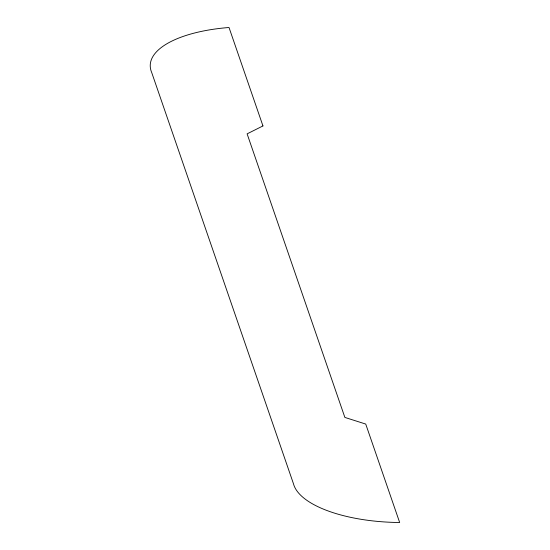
<?xml version="1.0" encoding="UTF-8"?>
<svg xmlns="http://www.w3.org/2000/svg" width="550" height="550" viewBox="0 0 550 550"><rect width="100%" height="100%" fill="white"/><g stroke="black" fill="none" stroke-linecap="round" stroke-linejoin="round"><path stroke-width="0.82" d="M262.955 125.936L247.115 133.856L344.871 417.422L365.729 424.064L399.664 522.5A103.716 40.858 1.3 0 1 293.494 483.828L151.711 72.545A103.716 40.858 1.3 0 1 229.02 27.5L262.955 125.936"/></g></svg>
